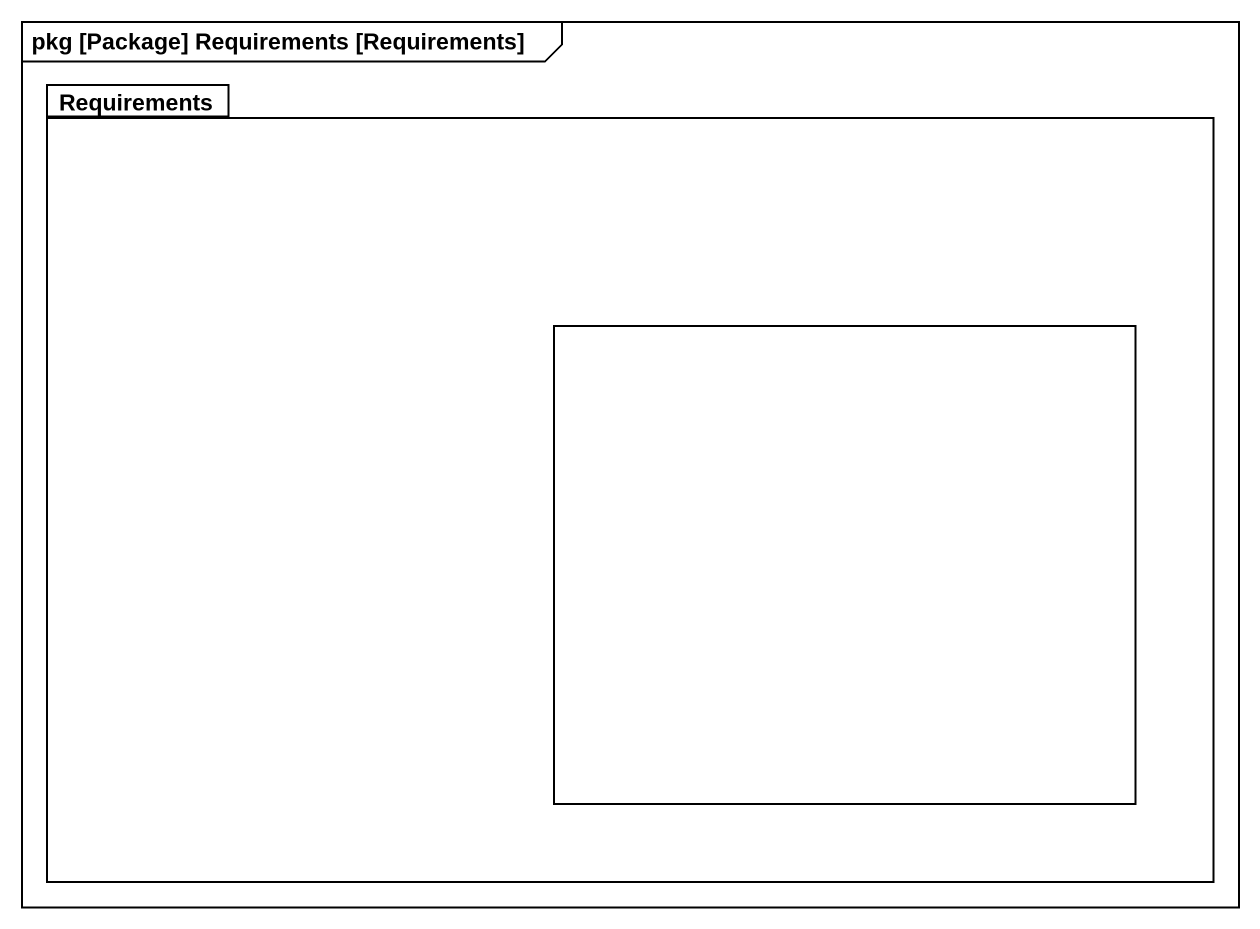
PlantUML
@startuml
mainframe pkg [Package] Requirements [Requirements]
package Requirements {
  rectangle " " as rectangle1
}
@enduml
